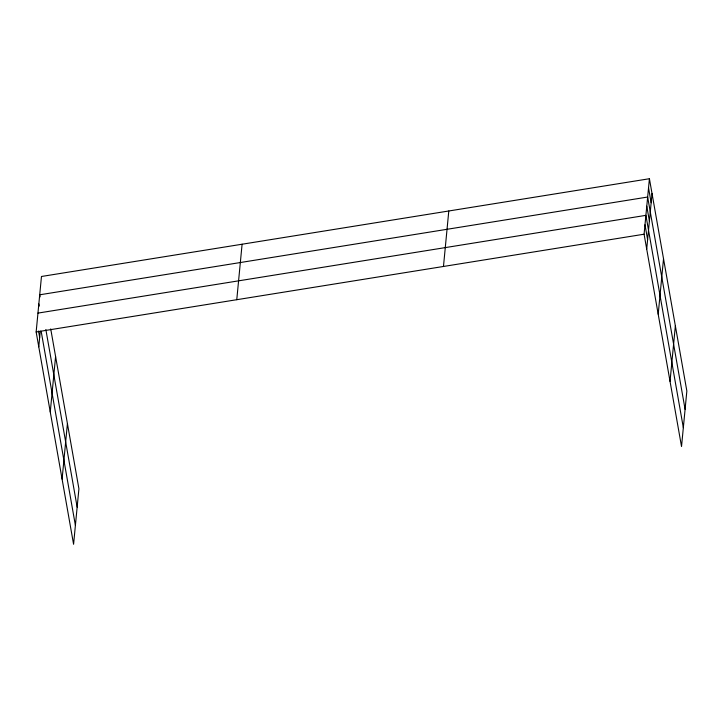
<?xml version="1.0" encoding="UTF-8"?>
<svg xmlns="http://www.w3.org/2000/svg" width="723" height="723" viewBox="0 0 723 723"><rect width="100%" height="100%" fill="white"/><g stroke="black" fill="none" stroke-linecap="round" stroke-linejoin="round"><path stroke-width="1.08" d="M50.718 328.893L78.915 488.793L73.583 544.274L36.15 331.965L41.473 276.484L649.417 178.726L686.85 391.035L681.527 446.516L644.085 234.207L649.417 178.726M38.771 346.832L40.28 331.107M50.258 411.983L55.59 356.502M62.097 479.114L67.42 423.633M236.773 299.702L242.097 244.22M443.47 266.471L448.793 210.989M646.705 249.074L652.038 193.592M658.201 314.225L663.524 258.744M670.031 381.355L675.363 325.874M37.958 313.104L645.901 215.346L683.334 427.655M36.15 331.965L644.085 234.207M648.54 187.881L651.161 202.747M685.097 409.345L647.654 197.036L39.72 294.794L40.09 296.918M646.778 206.191L649.399 221.048M644.997 224.772L647.618 239.638M45.847 329.534L77.153 507.103M38.843 303.949L39.214 306.073M41.166 331.279L75.4 525.413M38.554 331.026L39.675 337.397"/></g></svg>
